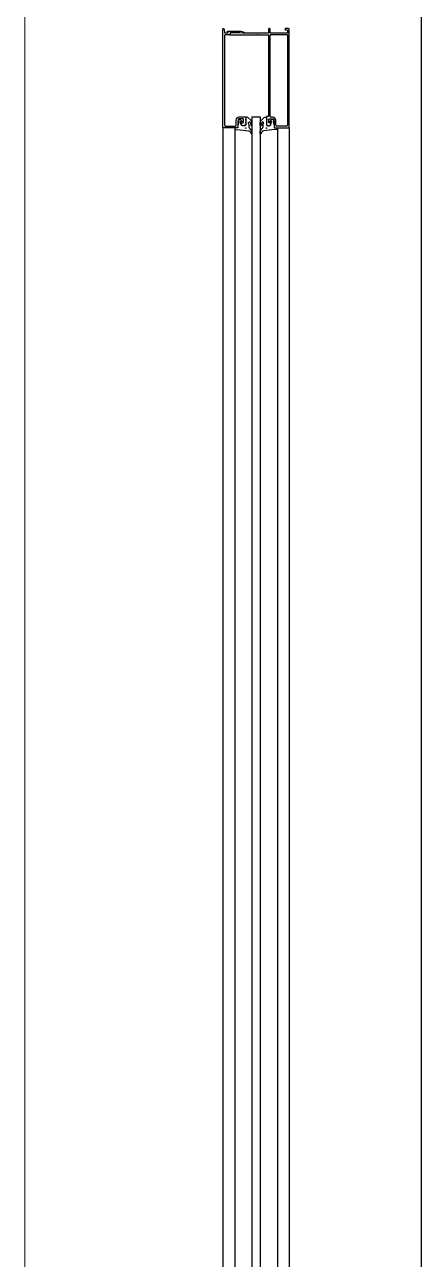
# Model space of a CAD drawing. Header units: millimetres. Extents: x 17311 to 801382, y -242618 to -104888.
# Drawn here: x 579111 to 579411, y -199815 to -198882 of the extents above; entities that cross this region are included whole.
import ezdxf

# ---------------------------------------------------------------- set-up
doc = ezdxf.new("R2010")
doc.units = ezdxf.units.MM
doc.header["$LTSCALE"] = 250
for name, color, linetype in [('A-ELE-8', 8, 'Continuous'), ('A-FIN', 6, 'Continuous'), ('A-WIN', 4, 'Continuous')]:
    doc.layers.add(name, color=color, linetype=linetype)
doc.layers.add('A-WIN-ELE', color=8, linetype='Continuous', lineweight=9)

# ---------------------------------------------------------------- blocks, each defined once
blk = doc.blocks.new('방풍문')
at = {"layer": 'A-ELE-8'}
blk.add_line((579410.66, -298285.7), (579410.66, -301285.7), dxfattribs=at)
at = {"layer": 'A-WIN', "color": 7}
for p, q in [((579296.28, -298758.05), (579296.28, -298696.37)), ((579309.38, -298696.37), (579296.28, -298696.37)), ((579309.38, -298696.37), (579309.38, -298764.55)), ((579298.26, -298758.55), (579296.78, -298758.55)), ((579300.61, -298764.55), (579300.61, -298760.9)), ((579308.6, -298765.32), (579301.39, -298765.32))]:
    blk.add_line(p, q, dxfattribs=at)
at = {"layer": 'A-WIN'}
for p, q in [((579282.54, -298758.41), (579282.56, -301213.99, 0)), ((579282.54, -298758.41), (579288.79, -298758.41)), ((579288.79, -298758.41), (579288.81, -301213.99, 0))]:
    blk.add_line(p, q, dxfattribs=at)
at = {"layer": 'A-WIN', "color": 252}
for p, q in [((579260.66, -298766.3), (579260.66, -301206.11, 0)), ((579269.55, -298766.7), (579269.55, -301205.71, 0)), ((579301.78, -298766.7), (579301.78, -301205.71, 0)), ((579310.66, -298766.3), (579310.66, -301206.11, 0))]:
    blk.add_line(p, q, dxfattribs=at)
at = {"layer": 'A-WIN', "color": 7, "elevation": 0}
blk.add_lwpolyline([(579273.13, -298759.8, 0.414214), (579272.16, -298760.77), (579272.16, -298761.22, -0.198912), (579272.1, -298761.36), (579271.82, -298761.64, 0.414214), (579271.82, -298761.91), (579272.1, -298762.19, -0.414214), (579272.1, -298762.47), (579271.82, -298762.75, 0.414214), (579271.82, -298763.03), (579272.1, -298763.31, -0.414214), (579272.1, -298763.58), (579272.02, -298763.67, 0.198912), (579271.96, -298763.8), (579271.96, -298766.3, -0.414214), (579271.56, -298766.7), (579261.06, -298766.7, -0.414214), (579260.66, -298766.3), (579260.66, -298691.9, -0.414214), (579260.86, -298691.7), (579261.02, -298691.7, -0.364394), (579261.42, -298692.03), (579261.89, -298694.74, 0.364394), (579262.09, -298694.9), (579264.36, -298694.9, 0.608812), (579264.53, -298694.59), (579264.05, -298693.92, -0.608812), (579264.22, -298693.6), (579274.03, -298693.6, -0.06258), (579274.13, -298693.61), (579275.97, -298694.09, -0.975312), (579275.71, -298695.21), (579273.33, -298694.73), (579272.68, -298694.85, -0.045198), (579272.61, -298694.85), (579266.4, -298694.85, 0.414214), (579266, -298695.25), (579266, -298695.64, -0.414214), (579265.23, -298696.42), (579262.31, -298696.42, 0.414214), (579261.91, -298696.82), (579261.91, -298764.55, 0.414214), (579262.68, -298765.32), (579269.81, -298765.32, 0.414214), (579270.59, -298764.55), (579270.59, -298760.77, -0.414214), (579272.94, -298758.42), (579277.37, -298758.42, -0.414214), (579277.87, -298758.92), (579277.87, -298759.88, -0.266648), (579277.72, -298760.14, 0.575732), (579277.72, -298760.65, -0.267949), (579277.87, -298760.91), (579277.87, -298761.85, -0.267949), (579277.72, -298762.11, 0.575732), (579277.72, -298762.62, -0.266648), (579277.87, -298762.88), (579277.87, -298763.36, -0.414214), (579276.1, -298765.13), (579275.73, -298765.13, -0.267949), (579274.88, -298764.64), (579274.65, -298764.25, -0.57735), (579275.51, -298762.77), (579275.6, -298762.77, 0.414214), (579276.1, -298762.28), (579276.1, -298760.3, 0.414214), (579275.6, -298759.8)], format="xyb", close=True, dxfattribs=at)
for points in [[(579265.5, -298696.37), (579286.34, -298696.37, 0.198912), (579286.62, -298696.25), (579286.74, -298696.13, -0.414214), (579287.03, -298696.13), (579287.15, -298696.25, 0.198912), (579287.43, -298696.37), (579294.63, -298696.37, -0.414214), (579295.03, -298696.77), (579295.03, -298757.53, -0.414214), (579294.53, -298758.03), (579293.96, -298758.03, 0.414214), (579293.46, -298758.53), (579293.46, -298759.76, 0.288522), (579293.63, -298760.03, -0.629441), (579293.63, -298760.74, 0.288522), (579293.46, -298761.01), (579293.46, -298761.73, 0.288522), (579293.63, -298762, -0.629441), (579293.63, -298762.71, 0.288522), (579293.46, -298762.98), (579293.46, -298763.35, 0.414214), (579295.23, -298765.12), (579295.6, -298765.12, 0.267949), (579296.44, -298764.64), (579296.67, -298764.24, 0.57735), (579295.83, -298762.77), (579295.73, -298762.77, -0.414214), (579295.23, -298762.27), (579295.23, -298760.32, -0.414214), (579295.73, -298759.82), (579298.19, -298759.82, -0.414214), (579299.17, -298760.8), (579299.17, -298761.22, 0.199082), (579299.22, -298761.36), (579299.5, -298761.64, -0.414597), (579299.5, -298761.92), (579299.22, -298762.2, 0.414597), (579299.22, -298762.48), (579299.5, -298762.75, -0.414597), (579299.5, -298763.03), (579299.22, -298763.31, 0.414597), (579299.22, -298763.59), (579299.31, -298763.67, -0.198912), (579299.36, -298763.81), (579299.36, -298766.3, 0.414214), (579299.76, -298766.7), (579310.26, -298766.7, 0.414214), (579310.66, -298766.3), (579310.66, -298692.1, 0.414214), (579310.26, -298691.7), (579308.04, -298691.7, 1), (579308.04, -298692.7), (579308.98, -298692.7, -0.414214), (579309.38, -298693.1), (579309.38, -298695.12), (579296.28, -298695.12), (579296.28, -298692.1, 0.414214), (579295.88, -298691.7), (579295.43, -298691.7, 0.414214), (579295.03, -298692.1), (579295.03, -298694.72, -0.414214), (579294.63, -298695.12), (579276.16, -298695.12)], [(579281.62, -298764.51, 1.135031), (579282.54, -298764.55), (579282.54, -298763.24, 0.171765), (579281.61, -298760.79), (579279.5, -298758.77, 0.685209), (579277.87, -298759.46), (579277.87, -298764.15, -0.392801), (579276.86, -298765.12), (579275.47, -298765.12, -0.348913), (579274.52, -298764.37), (579274, -298762.12, -0.715366), (579274.32, -298761.92), (579274.69, -298762.22, 0.906596), (579275.04, -298761.86), (579273.73, -298760.28, 0.467885), (579272.96, -298760.28), (579271.85, -298761.61, 1), (579272.16, -298761.87), (579272.26, -298761.75, -0.782404), (579272.61, -298761.91), (579271.96, -298765.16, 1.387104), (579271.96, -298765.16), (579271.96, -298766.5, -0.336185), (579271.74, -298766.7), (579269.75, -298766.7, 0.414214), (579269.55, -298766.9), (579269.55, -298767.23, 0.39391), (579270.11, -298767.83), (579273.7, -298768.08), (579277.84, -298768.59, -0.013091), (579277.85, -298768.59), (579280.03, -298768.98, -0.337777), (579281.83, -298770.73, 1.032488), (579282.54, -298770.67), (579282.54, -298769.76, 0.117038), (579282.46, -298769.41, 0.099588), (579280.8, -298766.85, -0.120044), (579280.35, -298765.65), (579280.35, -298764.3, 0.143836), (579280.03, -298763.23, -1.114612), (579281.28, -298762.63, -0.087095), (579281.62, -298764.59)], [(579289.79, -298764.51, -1.034736), (579288.79, -298764.55), (579288.79, -298763.24, -0.199016), (579289.8, -298760.79), (579291.82, -298758.77, -0.685209), (579293.46, -298759.46), (579293.46, -298764.15, 0.392801), (579294.46, -298765.12), (579295.85, -298765.12, 0.348913), (579296.8, -298764.37), (579297.32, -298762.12, 0.715366), (579297, -298761.92), (579296.64, -298762.22, -0.906596), (579296.29, -298761.86), (579297.59, -298760.28, -0.467885), (579298.36, -298760.28), (579299.47, -298761.61, -1), (579299.16, -298761.87), (579299.06, -298761.75, 0.782404), (579298.71, -298761.91), (579299.36, -298765.16, -1.387104), (579299.36, -298765.16), (579299.36, -298766.5, 0.336185), (579299.59, -298766.7), (579301.58, -298766.7, -0.414214), (579301.78, -298766.9), (579301.78, -298767.23, -0.39391), (579301.22, -298767.83), (579297.62, -298768.08), (579293.48, -298768.59, 0.013091), (579293.47, -298768.59), (579291.3, -298768.98, 0.322017), (579289.58, -298770.73, -0.927628), (579288.79, -298770.67), (579288.79, -298769.76, -0.117038), (579288.87, -298769.41, -0.049414), (579290.51, -298766.85, 0.132461), (579290.98, -298765.65), (579290.98, -298764.3, -0.143836), (579291.29, -298763.23, 1.147872), (579290.13, -298762.63, 0.087095), (579289.79, -298764.59)]]:
    blk.add_lwpolyline(points, format="xyb", dxfattribs=at)
at = {"layer": 'A-WIN', "color": 7}
for centre in [(579277.85, -298766.84), (579293.48, -298766.84)]:
    blk.add_circle(centre, 0.234, dxfattribs=at)
for centre, radius, start, end in [((579296.78, -298758.05), 0.5, 180, 270), ((579298.26, -298760.9), 2.35, 0, 90), ((579301.39, -298764.55), 0.775, 180, 270), ((579308.6, -298764.55), 0.775, 270, 0)]:
    blk.add_arc(centre, radius, start, end, dxfattribs=at)
at = {"layer": 'A-WIN-ELE', "elevation": 0}
blk.add_lwpolyline([(579110.66, -301285.7), (579110.66, -298325.69)], dxfattribs=at)

msp = doc.modelspace()

# ---------------------------------------------------------------- block references
at = {"layer": 'A-FIN'}
msp.add_blockref('방풍문', (0, 99806.22), dxfattribs=at)

doc.saveas('drawing.dxf')
